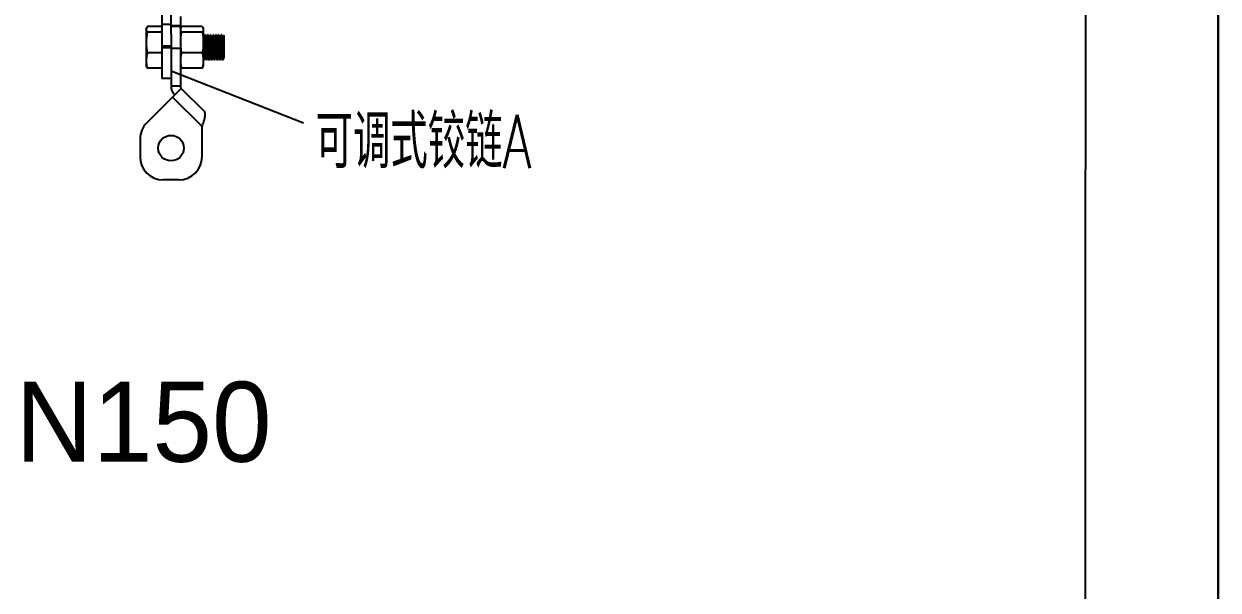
# Model space of a CAD drawing. Extents: x 1725261 to 1937680, y 860327 to 1571294.
# Drawn here: x 1855506 to 1864445, y 1242498 to 1246742 of the extents above; entities that cross this region are included whole.
import ezdxf

# ---------------------------------------------------------------- set-up
doc = ezdxf.new("R2010")
doc.units = 0
doc.header["$LTSCALE"] = 1000
doc.header["$MEASUREMENT"] = 0
doc.layers.add('A-文字', color=3, linetype='Continuous', lineweight=30)
doc.layers.add('bz', color=2, linetype='Continuous')
doc.layers.add('W_DIM', color=4, linetype='Continuous')
doc.styles.get("Standard").update_dxf_attribs({"font": 'gbenor.shx', "bigfont": 'gbcbig.shx'})
doc.styles.add('wwp100', font='txt.shx', dxfattribs={"width": 0.7, "height": 400, "bigfont": 'hztxt.shx'})
doc.styles.add('中西文等高字体', font='HZTXT_E.shx', dxfattribs={"width": 0.7, "height": 4, "bigfont": 'hztxt.shx'})
doc.dimstyles.get("Standard").update_dxf_attribs({"dimtxt": 0.18, "dimasz": 0.18, "dimexe": 0.18, "dimexo": 0.0625, "dimgap": 0.09, "dimtad": 0, "dimtih": 1, "dimtoh": 1, "dimdec": 4, "dimzin": 0, "dimdsep": 46, "dimtxsty": 'Standard', "dimcen": 0.09, "dimadec": 0, "dimazin": 0, "dimtfac": 1, "dimtdec": 4, "dimtofl": 0, "dimtmove": 0, "dimatfit": 3, "dimfxl": 0, "dimtolj": 1, "dimtzin": 0, "dimarcsym": 0})

msp = doc.modelspace()

# ---------------------------------------------------------------- linework, layer by layer
at = {"linetype": 'Continuous'}
for p, q in [((1856537.6, 1246940.1), (1856537.6, 1246333)), ((1856607.3, 1246663.7), (1856607.3, 1246940.1)), ((1856677, 1246797.7), (1856677, 1246275)), ((1856421.4, 1246704.8), (1856423.3, 1246709.9)), ((1856421.4, 1246704.8), (1856421.4, 1246426)), ((1856537.6, 1246720.8), (1856429.3, 1246720.8)), ((1856537.6, 1246739.8), (1856607.3, 1246739.8)), ((1856607.3, 1246729.6), (1856677, 1246729.6)), ((1856677, 1246722.5), (1856607.3, 1246722.5)), ((1856677, 1246704.8), (1856678.8, 1246709.9)), ((1856841, 1246720.8), (1856684.8, 1246720.8)), ((1856847, 1246709.9), (1856848.9, 1246704.8)), ((1856848.9, 1246704.8), (1856848.9, 1246426)), ((1856537.6, 1246679.2), (1856429.3, 1246679.2)), ((1856607.3, 1246663.7), (1856607.3, 1246275)), ((1856841, 1246679.2), (1856684.8, 1246679.2)), ((1856849.9, 1246647.1), (1856848.9, 1246648.8)), ((1856854.8, 1246647.3), (1856849.8, 1246647.3)), ((1856860.9, 1246658.1), (1856854.7, 1246647.3)), ((1856860.9, 1246658.1), (1856861.1, 1246658.3)), ((1856863.7, 1246658.3), (1856861.1, 1246658.3)), ((1856863.9, 1246658.1), (1856863.7, 1246658.3)), ((1856870.1, 1246647.3), (1856863.9, 1246658.1)), ((1856875.1, 1246647.3), (1856870.1, 1246647.3)), ((1856870.2, 1246647.1), (1856870.1, 1246647.3)), ((1856881.3, 1246658.1), (1856875, 1246647.3)), ((1856881.3, 1246658.1), (1856881.5, 1246658.3)), ((1856884, 1246658.3), (1856881.5, 1246658.3)), ((1856884.2, 1246658.1), (1856884, 1246658.3)), ((1856890.4, 1246647.3), (1856884.2, 1246658.1)), ((1856895.4, 1246647.3), (1856890.4, 1246647.3)), ((1856890.6, 1246647.1), (1856890.4, 1246647.3)), ((1856901.6, 1246658.1), (1856895.3, 1246647.3)), ((1856901.6, 1246658.1), (1856901.8, 1246658.3)), ((1856904.3, 1246658.3), (1856901.8, 1246658.3)), ((1856904.5, 1246658.1), (1856904.3, 1246658.3)), ((1856910.8, 1246647.3), (1856904.5, 1246658.1)), ((1856915.7, 1246647.3), (1856910.8, 1246647.3)), ((1856910.9, 1246647.1), (1856910.8, 1246647.3)), ((1856921.9, 1246658.1), (1856915.7, 1246647.3)), ((1856921.9, 1246658.1), (1856922.1, 1246658.3)), ((1856924.6, 1246658.3), (1856922.1, 1246658.3)), ((1856924.8, 1246658.1), (1856924.6, 1246658.3)), ((1856931.1, 1246647.3), (1856924.8, 1246658.1)), ((1856936.1, 1246647.3), (1856931.1, 1246647.3)), ((1856931.2, 1246647.1), (1856931.1, 1246647.3)), ((1856942.2, 1246658.1), (1856936, 1246647.3)), ((1856942.2, 1246658.1), (1856942.4, 1246658.3)), ((1856945, 1246658.3), (1856942.4, 1246658.3)), ((1856945.2, 1246658.1), (1856945, 1246658.3)), ((1856951.4, 1246647.3), (1856945.2, 1246658.1)), ((1856956.4, 1246647.3), (1856951.4, 1246647.3)), ((1856951.5, 1246647.1), (1856951.4, 1246647.3)), ((1856962.6, 1246658.1), (1856956.3, 1246647.3)), ((1856962.6, 1246658.1), (1856962.8, 1246658.3)), ((1856965.3, 1246658.3), (1856962.8, 1246658.3)), ((1856965.5, 1246658.1), (1856965.3, 1246658.3)), ((1856971.8, 1246647.3), (1856965.5, 1246658.1)), ((1856976.7, 1246647.3), (1856971.8, 1246647.3)), ((1856971.9, 1246647.1), (1856971.8, 1246647.3)), ((1856982.9, 1246658.1), (1856976.6, 1246647.3)), ((1856982.9, 1246658.1), (1856983.1, 1246658.3)), ((1856985.6, 1246658.3), (1856983.1, 1246658.3)), ((1856985.8, 1246658.1), (1856985.6, 1246658.3)), ((1856992.1, 1246647.3), (1856985.8, 1246658.1)), ((1856997.1, 1246647.3), (1856992.1, 1246647.3)), ((1856992.2, 1246647.1), (1856992.1, 1246647.3)), ((1857002.2, 1246656.4), (1856997, 1246647.3)), ((1857002.2, 1246656.4), (1857002.2, 1246483.4)), ((1856537.6, 1246523.7), (1856429.3, 1246523.7)), ((1856607.3, 1246575.5), (1856537.6, 1246575.5)), ((1856537.6, 1246565.4), (1856607.3, 1246565.4)), ((1856677, 1246558.2), (1856607.3, 1246558.2)), ((1856841, 1246523.7), (1856684.8, 1246523.7)), ((1856421.4, 1246426), (1856423.3, 1246420.8)), ((1856677, 1246426), (1856678.8, 1246420.8)), ((1856847, 1246420.8), (1856848.9, 1246426)), ((1856848.9, 1246475.8), (1856850.8, 1246472.6)), ((1856850.8, 1246472.6), (1856851, 1246472.4)), ((1856853.5, 1246472.4), (1856851, 1246472.4)), ((1856853.7, 1246472.6), (1856853.5, 1246472.4)), ((1856853.7, 1246472.6), (1856859.9, 1246483.4)), ((1856859.8, 1246483.5), (1856864.8, 1246483.5)), ((1856864.7, 1246483.7), (1856864.8, 1246483.5)), ((1856864.8, 1246483.5), (1856871.1, 1246472.6)), ((1856871.1, 1246472.6), (1856871.3, 1246472.4)), ((1856873.8, 1246472.4), (1856871.3, 1246472.4)), ((1856874, 1246472.6), (1856873.8, 1246472.4)), ((1856874, 1246472.6), (1856880.2, 1246483.4)), ((1856880.2, 1246483.5), (1856885.1, 1246483.5)), ((1856885, 1246483.7), (1856885.1, 1246483.5)), ((1856885.1, 1246483.5), (1856891.4, 1246472.6)), ((1856891.4, 1246472.6), (1856891.6, 1246472.4)), ((1856894.2, 1246472.4), (1856891.6, 1246472.4)), ((1856894.3, 1246472.6), (1856894.2, 1246472.4)), ((1856894.3, 1246472.6), (1856900.6, 1246483.4)), ((1856900.5, 1246483.5), (1856905.5, 1246483.5)), ((1856905.4, 1246483.7), (1856905.5, 1246483.5)), ((1856905.5, 1246483.5), (1856911.8, 1246472.6)), ((1856911.8, 1246472.6), (1856911.9, 1246472.4)), ((1856914.5, 1246472.4), (1856911.9, 1246472.4)), ((1856914.7, 1246472.6), (1856914.5, 1246472.4)), ((1856914.7, 1246472.6), (1856920.9, 1246483.4)), ((1856920.8, 1246483.5), (1856925.8, 1246483.5)), ((1856925.7, 1246483.7), (1856925.8, 1246483.5)), ((1856925.8, 1246483.5), (1856932.1, 1246472.6)), ((1856932.1, 1246472.6), (1856932.3, 1246472.4)), ((1856934.8, 1246472.4), (1856932.3, 1246472.4)), ((1856935, 1246472.6), (1856934.8, 1246472.4)), ((1856935, 1246472.6), (1856941.2, 1246483.4)), ((1856941.1, 1246483.5), (1856946.1, 1246483.5)), ((1856946, 1246483.7), (1856946.1, 1246483.5)), ((1856946.1, 1246483.5), (1856952.4, 1246472.6)), ((1856952.4, 1246472.6), (1856952.6, 1246472.4)), ((1856955.1, 1246472.4), (1856952.6, 1246472.4)), ((1856955.3, 1246472.6), (1856955.1, 1246472.4)), ((1856955.3, 1246472.6), (1856961.6, 1246483.4)), ((1856961.5, 1246483.5), (1856966.4, 1246483.5)), ((1856966.3, 1246483.7), (1856966.4, 1246483.5)), ((1856966.4, 1246483.5), (1856972.7, 1246472.6)), ((1856972.7, 1246472.6), (1856972.9, 1246472.4)), ((1856975.5, 1246472.4), (1856972.9, 1246472.4)), ((1856975.7, 1246472.6), (1856975.5, 1246472.4)), ((1856975.7, 1246472.6), (1856981.9, 1246483.4)), ((1856981.8, 1246483.5), (1856986.8, 1246483.5)), ((1856986.7, 1246483.7), (1856986.5, 1246484)), ((1856986.7, 1246483.7), (1856986.8, 1246483.5)), ((1856986.8, 1246483.5), (1856993.1, 1246472.6)), ((1856993.3, 1246472.4), (1856993.1, 1246472.6)), ((1856995.8, 1246472.4), (1856993.3, 1246472.4)), ((1856995.8, 1246472.4), (1856996, 1246472.6)), ((1856996, 1246472.6), (1857002.2, 1246483.4)), ((1857002.1, 1246483.5), (1857002.2, 1246483.5)), ((1856537.6, 1246409.9), (1856429.3, 1246409.9)), ((1856607.3, 1246333), (1856537.6, 1246333)), ((1856841, 1246409.9), (1856684.8, 1246409.9)), ((1856683.8, 1246258.5), (1856426, 1246000.8)), ((1856677, 1246275), (1856607.3, 1246275)), ((1856854.9, 1246087.4), (1856683.8, 1246258.5)), ((1856839.6, 1245971.3), (1856618.1, 1246192.8)), ((1856839.6, 1245746.5), (1856839.6, 1245971.3)), ((1856375, 1245877.6), (1856375, 1245746.5)), ((1856665.4, 1245572.2), (1856549.2, 1245572.2))]:
    msp.add_line(p, q, dxfattribs=at)
msp.add_lwpolyline([(1844453.8, 1256792.8), (1863454.4, 1256792.8), (1863450.2, 1241937.5), (1844453.8, 1241937.5)], close=True)
msp.add_circle((1856607.3, 1245810.3), 95.8, dxfattribs=at)
for centre, radius, start, end in [((1856700.2, 1246275), 92.9, 180, 225), ((1856700.2, 1246275), 23.2, 180, 225), ((1856549.2, 1245877.6), 174.2, 135, 180), ((1856549.2, 1245746.5), 174.2, 180, 270), ((1856665.4, 1245746.5), 174.2, 270, 0)]:
    msp.add_arc(centre, radius, start, end, dxfattribs=at)
for points, knots in [([(1856423.2, 1246709.7), (1856422.9, 1246708.9), (1856421.9, 1246705.8), (1856421.4, 1246702.5), (1856421.4, 1246700)], [0, 0, 0, 0, 0.256979, 1, 1, 1, 1]), ([(1856421.4, 1246700), (1856421.4, 1246696.4), (1856423.1, 1246688.9), (1856427, 1246682.4), (1856429.3, 1246679.2)], [0, 0, 0, 0, 0.473493, 1, 1, 1, 1]), ([(1856429.3, 1246720.8), (1856428.6, 1246719.9), (1856426.3, 1246716.4), (1856424.3, 1246712.6), (1856423.2, 1246709.7)], [0, 0, 0, 0, 0.262452, 1, 1, 1, 1]), ([(1856678.8, 1246709.7), (1856678.5, 1246708.9), (1856677.5, 1246705.8), (1856677, 1246702.5), (1856677, 1246700)], [0, 0, 0, 0, 0.256979, 1, 1, 1, 1]), ([(1856677, 1246700), (1856677, 1246696.4), (1856678.7, 1246688.9), (1856682.6, 1246682.4), (1856684.8, 1246679.2)], [0, 0, 0, 0, 0.473493, 1, 1, 1, 1]), ([(1856684.8, 1246720.8), (1856684.2, 1246719.9), (1856681.8, 1246716.4), (1856679.8, 1246712.6), (1856678.8, 1246709.7)], [0, 0, 0, 0, 0.262452, 1, 1, 1, 1]), ([(1856841, 1246720.8), (1856841.7, 1246719.9), (1856844, 1246716.4), (1856846, 1246712.6), (1856847.1, 1246709.7)], [0, 0, 0, 0, 0.262452, 1, 1, 1, 1]), ([(1856848.9, 1246700), (1856848.9, 1246696.4), (1856847.2, 1246688.9), (1856843.3, 1246682.4), (1856841, 1246679.2)], [0, 0, 0, 0, 0.473493, 1, 1, 1, 1]), ([(1856847.1, 1246709.7), (1856847.4, 1246708.9), (1856848.4, 1246705.8), (1856848.9, 1246702.5), (1856848.9, 1246700)], [0, 0, 0, 0, 0.256979, 1, 1, 1, 1]), ([(1856859.8, 1246483.5), (1856859.7, 1246483.5), (1856859.4, 1246484.1), (1856859.2, 1246485.2), (1856858.9, 1246487.1), (1856858.6, 1246489.7), (1856858.3, 1246493), (1856857.8, 1246498.6), (1856857.3, 1246507.2), (1856856.7, 1246519), (1856856.1, 1246532.5), (1856855.5, 1246547.2), (1856854.9, 1246562.6), (1856854.3, 1246578.1), (1856853.6, 1246593.1), (1856853, 1246607.1), (1856852.4, 1246619.5), (1856851.8, 1246630), (1856851.2, 1246638.1), (1856850.8, 1246643.2), (1856850.3, 1246645.9), (1856850.1, 1246646.8), (1856849.9, 1246647.1)], [0, 0, 0, 0, 0.002979, 0.01011, 0.021658, 0.037569, 0.057721, 0.081935, 0.141647, 0.214533, 0.297928, 0.388772, 0.483731, 0.57932, 0.672029, 0.758454, 0.835426, 0.900125, 0.95019, 0.983823, 0.99411, 1, 1, 1, 1]), ([(1856864.7, 1246483.7), (1856864.5, 1246483.9), (1856864.3, 1246484.8), (1856863.8, 1246487.5), (1856863.4, 1246492.6), (1856862.8, 1246500.7), (1856862.2, 1246511.2), (1856861.6, 1246523.6), (1856860.9, 1246537.6), (1856860.3, 1246552.6), (1856859.7, 1246568.1), (1856859.1, 1246583.5), (1856858.5, 1246598.2), (1856857.9, 1246611.7), (1856857.3, 1246623.5), (1856856.8, 1246632.1), (1856856.3, 1246637.8), (1856856, 1246641.1), (1856855.7, 1246643.6), (1856855.4, 1246645.6), (1856855.2, 1246646.6), (1856854.9, 1246647.3), (1856854.8, 1246647.3)], [0, 0, 0, 0, 0.005873, 0.016149, 0.049758, 0.099805, 0.164491, 0.241456, 0.327881, 0.420594, 0.516191, 0.611162, 0.702019, 0.785427, 0.858327, 0.918049, 0.942268, 0.962424, 0.978338, 0.989888, 0.997021, 1, 1, 1, 1]), ([(1856861.1, 1246658.3), (1856861.3, 1246658.3), (1856861.6, 1246657.5), (1856861.8, 1246656.3), (1856862.1, 1246654), (1856862.4, 1246651), (1856862.7, 1246647), (1856863.2, 1246640.3), (1856863.5, 1246634.9), (1856863.7, 1246631.1)], [0, 0, 0, 0, 0.020019, 0.07017, 0.151772, 0.264355, 0.406919, 0.578181, 1, 1, 1, 1]), ([(1856863.7, 1246631.1), (1856864, 1246624), (1856864.7, 1246608.6), (1856865.6, 1246584.3), (1856866.4, 1246558.5), (1856867.3, 1246533.3), (1856868.1, 1246513.6), (1856868.7, 1246499.6), (1856869.2, 1246491), (1856869.7, 1246484), (1856870.1, 1246478.5), (1856870.5, 1246475), (1856870.8, 1246473.1), (1856871.1, 1246472.6)], [0, 0, 0, 0, 0.134266, 0.291405, 0.458589, 0.622157, 0.76875, 0.831861, 0.886406, 0.93127, 0.965547, 0.98857, 1, 1, 1, 1]), ([(1856866.2, 1246631.1), (1856866, 1246634.7), (1856865.7, 1246641), (1856865.2, 1246648.4), (1856864.8, 1246653), (1856864.5, 1246655.4), (1856864.2, 1246657), (1856864, 1246657.8), (1856863.9, 1246658.1)], [0, 0, 0, 0, 0.396583, 0.701222, 0.815876, 0.904197, 0.965566, 1, 1, 1, 1]), ([(1856873.8, 1246472.4), (1856873.7, 1246472.4), (1856873.5, 1246472.9), (1856873.3, 1246473.6), (1856873.1, 1246474.9), (1856872.7, 1246477.5), (1856872.3, 1246482), (1856871.9, 1246488.6), (1856871.4, 1246497), (1856870.9, 1246506.8), (1856870.5, 1246517.9), (1856869.8, 1246534.5), (1856869, 1246556.5), (1856868.1, 1246583), (1856867.2, 1246607.9), (1856866.6, 1246623.8), (1856866.2, 1246631.1)], [0, 0, 0, 0, 0.002174, 0.007143, 0.015155, 0.026218, 0.057308, 0.0998, 0.152795, 0.215156, 0.285539, 0.362424, 0.528951, 0.700411, 0.862061, 1, 1, 1, 1]), ([(1856880.2, 1246483.5), (1856880, 1246483.5), (1856879.7, 1246484.1), (1856879.5, 1246485.2), (1856879.2, 1246487.1), (1856878.9, 1246489.7), (1856878.6, 1246493), (1856878.1, 1246498.6), (1856877.6, 1246507.2), (1856877, 1246519), (1856876.4, 1246532.5), (1856875.8, 1246547.2), (1856875.2, 1246562.6), (1856874.6, 1246578.1), (1856874, 1246593.1), (1856873.4, 1246607.1), (1856872.8, 1246619.5), (1856872.2, 1246630), (1856871.6, 1246638.1), (1856871.1, 1246643.2), (1856870.6, 1246645.9), (1856870.4, 1246646.8), (1856870.2, 1246647.1)], [0, 0, 0, 0, 0.002978, 0.01011, 0.021657, 0.037569, 0.05772, 0.081935, 0.141646, 0.214533, 0.297927, 0.388772, 0.483732, 0.579321, 0.67203, 0.758455, 0.835427, 0.900125, 0.95019, 0.983823, 0.994113, 1, 1, 1, 1]), ([(1856885, 1246483.7), (1856884.9, 1246483.9), (1856884.6, 1246484.8), (1856884.2, 1246487.5), (1856883.7, 1246492.6), (1856883.1, 1246500.7), (1856882.5, 1246511.2), (1856881.9, 1246523.6), (1856881.3, 1246537.6), (1856880.7, 1246552.6), (1856880.1, 1246568.1), (1856879.4, 1246583.5), (1856878.8, 1246598.2), (1856878.2, 1246611.7), (1856877.6, 1246623.5), (1856877.1, 1246632.1), (1856876.7, 1246637.8), (1856876.4, 1246641.1), (1856876.1, 1246643.6), (1856875.8, 1246645.6), (1856875.5, 1246646.6), (1856875.2, 1246647.3), (1856875.1, 1246647.3)], [0, 0, 0, 0, 0.005876, 0.016149, 0.049759, 0.099805, 0.164492, 0.241457, 0.327882, 0.420595, 0.516192, 0.611162, 0.702019, 0.785427, 0.858326, 0.918048, 0.942268, 0.962423, 0.978338, 0.989888, 0.997021, 1, 1, 1, 1]), ([(1856881.5, 1246658.3), (1856881.6, 1246658.3), (1856881.9, 1246657.5), (1856882.2, 1246656.3), (1856882.5, 1246654), (1856882.8, 1246651), (1856883.1, 1246647), (1856883.5, 1246640.3), (1856883.8, 1246634.9), (1856884, 1246631.1)], [0, 0, 0, 0, 0.020001, 0.07014, 0.151733, 0.264317, 0.406882, 0.578148, 1, 1, 1, 1]), ([(1856884, 1246631.1), (1856884.3, 1246624), (1856885, 1246608.6), (1856885.9, 1246584.3), (1856886.8, 1246558.5), (1856887.7, 1246533.3), (1856888.4, 1246513.6), (1856889.1, 1246499.6), (1856889.5, 1246491), (1856890, 1246484), (1856890.4, 1246478.5), (1856890.9, 1246475), (1856891.1, 1246473.1), (1856891.4, 1246472.6)], [0, 0, 0, 0, 0.134269, 0.291411, 0.458596, 0.622169, 0.768759, 0.831867, 0.886409, 0.931272, 0.965549, 0.988571, 1, 1, 1, 1]), ([(1856884.9, 1246654.9), (1856884.8, 1246655.6), (1856884.6, 1246656.7), (1856884.4, 1246657.8), (1856884.2, 1246658.1)], [0, 0, 0, 0, 0.649891, 1, 1, 1, 1]), ([(1856886.5, 1246631.1), (1856886.3, 1246635.9), (1856885.8, 1246643.9), (1856885.3, 1246651.8), (1856884.9, 1246654.9)], [0, 0, 0, 0, 0.610019, 1, 1, 1, 1]), ([(1856894.2, 1246472.4), (1856894, 1246472.4), (1856893.8, 1246472.9), (1856893.6, 1246473.6), (1856893.4, 1246474.9), (1856893.1, 1246477.5), (1856892.7, 1246482), (1856892.2, 1246488.6), (1856891.7, 1246497), (1856891.3, 1246506.8), (1856890.8, 1246517.9), (1856890.2, 1246534.5), (1856889.4, 1246556.5), (1856888.5, 1246583), (1856887.6, 1246607.9), (1856886.9, 1246623.8), (1856886.5, 1246631.1)], [0, 0, 0, 0, 0.002174, 0.007143, 0.015155, 0.026219, 0.057308, 0.099801, 0.152799, 0.215164, 0.285548, 0.362433, 0.52896, 0.700423, 0.862066, 1, 1, 1, 1]), ([(1856891.2, 1246644.2), (1856891.1, 1246644.9), (1856890.9, 1246645.8), (1856890.7, 1246646.8), (1856890.6, 1246647.1)], [0, 0, 0, 0, 0.639122, 1, 1, 1, 1]), ([(1856900.5, 1246483.5), (1856900.3, 1246483.5), (1856900.1, 1246484), (1856899.9, 1246484.9), (1856899.6, 1246486.6), (1856899.2, 1246490), (1856898.7, 1246495.8), (1856898.1, 1246504.3), (1856897.6, 1246514.8), (1856897, 1246526.9), (1856896.4, 1246540.2), (1856895.6, 1246559.2), (1856894.7, 1246582.7), (1856893.7, 1246608.5), (1856892.6, 1246628.7), (1856891.8, 1246640), (1856891.2, 1246644.2)], [0, 0, 0, 0, 0.002721, 0.00909, 0.019375, 0.033552, 0.073167, 0.126736, 0.192564, 0.268551, 0.352267, 0.441032, 0.622264, 0.78921, 0.920663, 1, 1, 1, 1]), ([(1856896.3, 1246644.2), (1856896.2, 1246645), (1856896, 1246646), (1856895.7, 1246647), (1856895.5, 1246647.3), (1856895.4, 1246647.3)], [0, 0, 0, 0, 0.718602, 0.909136, 1, 1, 1, 1]), ([(1856905.4, 1246483.7), (1856905, 1246484.3), (1856904.7, 1246486.7), (1856904.1, 1246491.3), (1856903.6, 1246498.2), (1856903, 1246507.1), (1856902.5, 1246517.8), (1856901.7, 1246534.7), (1856900.8, 1246557.4), (1856899.7, 1246584.7), (1856898.7, 1246609.7), (1856897.6, 1246629.2), (1856896.9, 1246640.2), (1856896.3, 1246644.2)], [0, 0, 0, 0, 0.014257, 0.043391, 0.086675, 0.142827, 0.210147, 0.286587, 0.457295, 0.634268, 0.796057, 0.923071, 1, 1, 1, 1]), ([(1856901.8, 1246658.3), (1856901.9, 1246658.3), (1856902.1, 1246657.9), (1856902.4, 1246656.9), (1856902.5, 1246655.7), (1856902.7, 1246654.9)], [0, 0, 0, 0, 0.086019, 0.276039, 1, 1, 1, 1]), ([(1856902.7, 1246654.9), (1856903.1, 1246651.8), (1856903.6, 1246643.9), (1856904.1, 1246635.9), (1856904.3, 1246631.1)], [0, 0, 0, 0, 0.389981, 1, 1, 1, 1]), ([(1856904.3, 1246631.1), (1856904.7, 1246624), (1856905.3, 1246608.6), (1856906.2, 1246584.3), (1856907.1, 1246558.5), (1856908, 1246533.3), (1856908.8, 1246513.6), (1856909.4, 1246499.6), (1856909.8, 1246491), (1856910.3, 1246484), (1856910.7, 1246478.5), (1856911.2, 1246475), (1856911.4, 1246473.1), (1856911.8, 1246472.6)], [0, 0, 0, 0, 0.134265, 0.291401, 0.458586, 0.622159, 0.768752, 0.831864, 0.886409, 0.931273, 0.965549, 0.988571, 1, 1, 1, 1]), ([(1856906.9, 1246631.1), (1856906.7, 1246634.7), (1856906.3, 1246641), (1856905.9, 1246648.4), (1856905.4, 1246653), (1856905.2, 1246655.4), (1856904.9, 1246657), (1856904.7, 1246657.8), (1856904.5, 1246658.1)], [0, 0, 0, 0, 0.396585, 0.701214, 0.815871, 0.904193, 0.965566, 1, 1, 1, 1]), ([(1856914.5, 1246472.4), (1856914.4, 1246472.4), (1856914.1, 1246472.9), (1856914, 1246473.6), (1856913.7, 1246474.9), (1856913.4, 1246477.5), (1856913, 1246482), (1856912.5, 1246488.6), (1856912.1, 1246497), (1856911.6, 1246506.8), (1856911.1, 1246517.9), (1856910.5, 1246534.5), (1856909.7, 1246556.5), (1856908.8, 1246583), (1856907.9, 1246607.9), (1856907.2, 1246623.8), (1856906.9, 1246631.1)], [0, 0, 0, 0, 0.00218, 0.007155, 0.015172, 0.026242, 0.05734, 0.099838, 0.152839, 0.215202, 0.285583, 0.362465, 0.528987, 0.700438, 0.862073, 1, 1, 1, 1]), ([(1856920.8, 1246483.5), (1856920.7, 1246483.5), (1856920.4, 1246484.1), (1856920.1, 1246485.2), (1856919.8, 1246487.1), (1856919.5, 1246489.7), (1856919.2, 1246493), (1856918.8, 1246498.6), (1856918.3, 1246507.2), (1856917.7, 1246519), (1856917.1, 1246532.5), (1856916.5, 1246547.2), (1856915.8, 1246562.6), (1856915.2, 1246578.1), (1856914.6, 1246593.1), (1856914, 1246607.1), (1856913.4, 1246619.5), (1856912.8, 1246630), (1856912.2, 1246638.1), (1856911.7, 1246643.2), (1856911.3, 1246645.9), (1856911, 1246646.8), (1856910.9, 1246647.1)], [0, 0, 0, 0, 0.002979, 0.01011, 0.021658, 0.037569, 0.057721, 0.081935, 0.141646, 0.214533, 0.297928, 0.388772, 0.483732, 0.579321, 0.672029, 0.758455, 0.835426, 0.900125, 0.95019, 0.983823, 0.994111, 1, 1, 1, 1]), ([(1856925.7, 1246483.7), (1856925.5, 1246483.9), (1856925.3, 1246484.8), (1856924.8, 1246487.5), (1856924.3, 1246492.6), (1856923.7, 1246500.7), (1856923.1, 1246511.2), (1856922.5, 1246523.6), (1856921.9, 1246537.6), (1856921.3, 1246552.6), (1856920.7, 1246568.1), (1856920.1, 1246583.5), (1856919.5, 1246598.2), (1856918.9, 1246611.7), (1856918.3, 1246623.5), (1856917.8, 1246632.1), (1856917.3, 1246637.8), (1856917, 1246641.1), (1856916.7, 1246643.6), (1856916.4, 1246645.6), (1856916.2, 1246646.6), (1856915.9, 1246647.3), (1856915.7, 1246647.3)], [0, 0, 0, 0, 0.005874, 0.016149, 0.049759, 0.099805, 0.164491, 0.241457, 0.327881, 0.420594, 0.516191, 0.611162, 0.702019, 0.785427, 0.858326, 0.918049, 0.942267, 0.962424, 0.978338, 0.989888, 0.99702, 1, 1, 1, 1]), ([(1856922.1, 1246658.3), (1856922.3, 1246658.3), (1856922.5, 1246657.5), (1856922.8, 1246656.3), (1856923.1, 1246654), (1856923.4, 1246651), (1856923.7, 1246647), (1856924.2, 1246640.3), (1856924.5, 1246634.9), (1856924.7, 1246631.1)], [0, 0, 0, 0, 0.020002, 0.070138, 0.151731, 0.264311, 0.406878, 0.578148, 1, 1, 1, 1]), ([(1856924.7, 1246631.1), (1856925, 1246624), (1856925.6, 1246608.6), (1856926.5, 1246584.3), (1856927.4, 1246558.5), (1856928.3, 1246533.3), (1856929.1, 1246513.6), (1856929.7, 1246499.6), (1856930.2, 1246491), (1856930.6, 1246484), (1856931, 1246478.5), (1856931.5, 1246475), (1856931.8, 1246473.1), (1856932.1, 1246472.6)], [0, 0, 0, 0, 0.134268, 0.29141, 0.458592, 0.622161, 0.768754, 0.831863, 0.886406, 0.93127, 0.965548, 0.98857, 1, 1, 1, 1]), ([(1856927.2, 1246631.1), (1856927, 1246634.7), (1856926.7, 1246641), (1856926.2, 1246648.4), (1856925.8, 1246653), (1856925.5, 1246655.4), (1856925.2, 1246657), (1856925, 1246657.8), (1856924.8, 1246658.1)], [0, 0, 0, 0, 0.396583, 0.701222, 0.815876, 0.904197, 0.965566, 1, 1, 1, 1]), ([(1856934.8, 1246472.4), (1856934.7, 1246472.4), (1856934.5, 1246472.9), (1856934.3, 1246473.6), (1856934.1, 1246474.9), (1856933.7, 1246477.5), (1856933.3, 1246482), (1856932.9, 1246488.6), (1856932.4, 1246497), (1856931.9, 1246506.8), (1856931.5, 1246517.9), (1856930.8, 1246534.5), (1856930, 1246556.5), (1856929.1, 1246583), (1856928.2, 1246607.9), (1856927.5, 1246623.8), (1856927.2, 1246631.1)], [0, 0, 0, 0, 0.002173, 0.007141, 0.015151, 0.026214, 0.057302, 0.099793, 0.152788, 0.21515, 0.285533, 0.362419, 0.528947, 0.70041, 0.862061, 1, 1, 1, 1]), ([(1856941.1, 1246483.5), (1856941, 1246483.5), (1856940.7, 1246484.1), (1856940.5, 1246485.2), (1856940.2, 1246487.1), (1856939.9, 1246489.7), (1856939.6, 1246493), (1856939.1, 1246498.6), (1856938.6, 1246507.2), (1856938, 1246519), (1856937.4, 1246532.5), (1856936.8, 1246547.2), (1856936.2, 1246562.6), (1856935.6, 1246578.1), (1856935, 1246593.1), (1856934.3, 1246607.1), (1856933.7, 1246619.5), (1856933.2, 1246630), (1856932.5, 1246638.1), (1856932.1, 1246643.2), (1856931.6, 1246645.9), (1856931.4, 1246646.8), (1856931.2, 1246647.1)], [0, 0, 0, 0, 0.002977, 0.010111, 0.021656, 0.037569, 0.05772, 0.081935, 0.141646, 0.214533, 0.297927, 0.388772, 0.483731, 0.579321, 0.67203, 0.758455, 0.835427, 0.900126, 0.95019, 0.983823, 0.994112, 1, 1, 1, 1]), ([(1856946, 1246483.7), (1856945.8, 1246483.9), (1856945.6, 1246484.8), (1856945.2, 1246487.5), (1856944.7, 1246492.6), (1856944.1, 1246500.7), (1856943.5, 1246511.2), (1856942.9, 1246523.6), (1856942.3, 1246537.6), (1856941.7, 1246552.6), (1856941, 1246568.1), (1856940.4, 1246583.5), (1856939.8, 1246598.2), (1856939.2, 1246611.7), (1856938.6, 1246623.5), (1856938.1, 1246632.1), (1856937.6, 1246637.8), (1856937.3, 1246641.1), (1856937.1, 1246643.6), (1856936.7, 1246645.6), (1856936.5, 1246646.6), (1856936.2, 1246647.3), (1856936.1, 1246647.3)], [0, 0, 0, 0, 0.005876, 0.016149, 0.049758, 0.099805, 0.164491, 0.241457, 0.327882, 0.420595, 0.516192, 0.611162, 0.702019, 0.785427, 0.858326, 0.918048, 0.942269, 0.962423, 0.978339, 0.989887, 0.997021, 1, 1, 1, 1]), ([(1856942.4, 1246658.3), (1856942.6, 1246658.3), (1856942.9, 1246657.5), (1856943.1, 1246656.3), (1856943.4, 1246654), (1856943.7, 1246651), (1856944.1, 1246647), (1856944.5, 1246640.3), (1856944.8, 1246634.9), (1856945, 1246631.1)], [0, 0, 0, 0, 0.02002, 0.070175, 0.151778, 0.264365, 0.406925, 0.578181, 1, 1, 1, 1]), ([(1856945, 1246631.1), (1856945.3, 1246624), (1856946, 1246608.6), (1856946.9, 1246584.3), (1856947.8, 1246558.5), (1856948.6, 1246533.3), (1856949.4, 1246513.6), (1856950.1, 1246499.6), (1856950.5, 1246491), (1856951, 1246484), (1856951.4, 1246478.5), (1856951.9, 1246475), (1856952.1, 1246473.1), (1856952.4, 1246472.6)], [0, 0, 0, 0, 0.134269, 0.291408, 0.458594, 0.622169, 0.768759, 0.831867, 0.88641, 0.931273, 0.96555, 0.988571, 1, 1, 1, 1]), ([(1856947.5, 1246631.1), (1856947.3, 1246634.7), (1856947, 1246641), (1856946.5, 1246648.4), (1856946.1, 1246653), (1856945.8, 1246655.4), (1856945.5, 1246657), (1856945.3, 1246657.8), (1856945.2, 1246658.1)], [0, 0, 0, 0, 0.396587, 0.701221, 0.815874, 0.904193, 0.965565, 1, 1, 1, 1]), ([(1856955.1, 1246472.4), (1856955, 1246472.4), (1856954.8, 1246472.9), (1856954.6, 1246473.6), (1856954.4, 1246474.9), (1856954, 1246477.5), (1856953.6, 1246482), (1856953.2, 1246488.6), (1856952.7, 1246497), (1856952.2, 1246506.8), (1856951.8, 1246517.9), (1856951.1, 1246534.5), (1856950.4, 1246556.5), (1856949.4, 1246583), (1856948.5, 1246607.9), (1856947.9, 1246623.8), (1856947.5, 1246631.1)], [0, 0, 0, 0, 0.002177, 0.007149, 0.015164, 0.026231, 0.057324, 0.099819, 0.152819, 0.215184, 0.285568, 0.362452, 0.528978, 0.700435, 0.86207, 1, 1, 1, 1]), ([(1856961.5, 1246483.5), (1856961.3, 1246483.5), (1856961, 1246484.1), (1856960.8, 1246485.2), (1856960.5, 1246487.1), (1856960.2, 1246489.7), (1856959.9, 1246493), (1856959.5, 1246498.6), (1856958.9, 1246507.2), (1856958.3, 1246519), (1856957.7, 1246532.5), (1856957.1, 1246547.2), (1856956.5, 1246562.6), (1856955.9, 1246578.1), (1856955.3, 1246593.1), (1856954.7, 1246607.1), (1856954.1, 1246619.5), (1856953.5, 1246630), (1856952.9, 1246638.1), (1856952.4, 1246643.2), (1856951.9, 1246645.9), (1856951.7, 1246646.8), (1856951.5, 1246647.1)], [0, 0, 0, 0, 0.002979, 0.010111, 0.021657, 0.037569, 0.05772, 0.081936, 0.141647, 0.214533, 0.297928, 0.388772, 0.483731, 0.57932, 0.672029, 0.758454, 0.835426, 0.900125, 0.95019, 0.983823, 0.99411, 1, 1, 1, 1]), ([(1856966.3, 1246483.7), (1856966.2, 1246483.9), (1856966, 1246484.8), (1856965.5, 1246487.5), (1856965, 1246492.6), (1856964.4, 1246500.7), (1856963.8, 1246511.2), (1856963.2, 1246523.6), (1856962.6, 1246537.6), (1856962, 1246552.6), (1856961.4, 1246568.1), (1856960.8, 1246583.5), (1856960.1, 1246598.2), (1856959.5, 1246611.7), (1856958.9, 1246623.5), (1856958.4, 1246632.1), (1856958, 1246637.8), (1856957.7, 1246641.1), (1856957.4, 1246643.6), (1856957.1, 1246645.6), (1856956.8, 1246646.6), (1856956.6, 1246647.3), (1856956.4, 1246647.3)], [0, 0, 0, 0, 0.005873, 0.016149, 0.049758, 0.099805, 0.164491, 0.241456, 0.327881, 0.420594, 0.516191, 0.611162, 0.702019, 0.785427, 0.858327, 0.918049, 0.942269, 0.962424, 0.978339, 0.989888, 0.997022, 1, 1, 1, 1]), ([(1856962.8, 1246658.3), (1856962.9, 1246658.3), (1856963.2, 1246657.5), (1856963.5, 1246656.3), (1856963.8, 1246654), (1856964.1, 1246651), (1856964.4, 1246647), (1856964.8, 1246640.3), (1856965.1, 1246634.9), (1856965.3, 1246631.1)], [0, 0, 0, 0, 0.020044, 0.070216, 0.151831, 0.264419, 0.406978, 0.578227, 1, 1, 1, 1]), ([(1856965.3, 1246631.1), (1856965.7, 1246624), (1856966.3, 1246608.6), (1856967.2, 1246584.3), (1856968.1, 1246558.5), (1856969, 1246533.3), (1856969.7, 1246513.6), (1856970.4, 1246499.6), (1856970.8, 1246491), (1856971.3, 1246484), (1856971.7, 1246478.5), (1856972.2, 1246475), (1856972.4, 1246473.1), (1856972.7, 1246472.6)], [0, 0, 0, 0, 0.134264, 0.291401, 0.458586, 0.622157, 0.76875, 0.831862, 0.886407, 0.931271, 0.965549, 0.988571, 1, 1, 1, 1]), ([(1856967.8, 1246631.1), (1856967.7, 1246634.7), (1856967.3, 1246641), (1856966.8, 1246648.4), (1856966.4, 1246653), (1856966.1, 1246655.4), (1856965.9, 1246657), (1856965.7, 1246657.8), (1856965.5, 1246658.1)], [0, 0, 0, 0, 0.396583, 0.701215, 0.815872, 0.904194, 0.965566, 1, 1, 1, 1]), ([(1856975.5, 1246472.4), (1856975.3, 1246472.4), (1856975.1, 1246472.9), (1856974.9, 1246473.6), (1856974.7, 1246474.9), (1856974.4, 1246477.5), (1856974, 1246482), (1856973.5, 1246488.6), (1856973, 1246497), (1856972.6, 1246506.8), (1856972.1, 1246517.9), (1856971.5, 1246534.5), (1856970.7, 1246556.5), (1856969.8, 1246583), (1856968.9, 1246607.9), (1856968.2, 1246623.8), (1856967.8, 1246631.1)], [0, 0, 0, 0, 0.002178, 0.007152, 0.015168, 0.026236, 0.057331, 0.099828, 0.152827, 0.215189, 0.28557, 0.362453, 0.528977, 0.70043, 0.862069, 1, 1, 1, 1]), ([(1856981.8, 1246483.5), (1856981.6, 1246483.5), (1856981.4, 1246484.1), (1856981.1, 1246485.2), (1856980.8, 1246487.1), (1856980.5, 1246489.7), (1856980.2, 1246493), (1856979.8, 1246498.6), (1856979.3, 1246507.2), (1856978.7, 1246519), (1856978.1, 1246532.5), (1856977.4, 1246547.2), (1856976.8, 1246562.6), (1856976.2, 1246578.1), (1856975.6, 1246593.1), (1856975, 1246607.1), (1856974.4, 1246619.5), (1856973.8, 1246630), (1856973.2, 1246638.1), (1856972.7, 1246643.2), (1856972.2, 1246645.9), (1856972, 1246646.8), (1856971.9, 1246647.1)], [0, 0, 0, 0, 0.002978, 0.01011, 0.021657, 0.037569, 0.05772, 0.081935, 0.141646, 0.214533, 0.297927, 0.388772, 0.483731, 0.579321, 0.67203, 0.758455, 0.835427, 0.900125, 0.95019, 0.983823, 0.994112, 1, 1, 1, 1]), ([(1856986.5, 1246484), (1856986.2, 1246485), (1856985.8, 1246488.1), (1856985.2, 1246494), (1856984.6, 1246502.5), (1856984, 1246513.2), (1856983.4, 1246525.8), (1856982.8, 1246539.8), (1856982.2, 1246554.7), (1856981.6, 1246570), (1856981, 1246585.1), (1856980.4, 1246599.5), (1856979.8, 1246612.7), (1856979.2, 1246624.2), (1856978.7, 1246632.5), (1856978.3, 1246638), (1856978, 1246641.2), (1856977.7, 1246643.7), (1856977.4, 1246645.6), (1856977.2, 1246646.6), (1856976.9, 1246647.3), (1856976.7, 1246647.3)], [0, 0, 0, 0, 0.019897, 0.056676, 0.109137, 0.175441, 0.253237, 0.339756, 0.431917, 0.526433, 0.619936, 0.709092, 0.790724, 0.861926, 0.920168, 0.943766, 0.963396, 0.978892, 0.990136, 0.997084, 1, 1, 1, 1]), ([(1856983.1, 1246658.3), (1856983.3, 1246658.3), (1856983.5, 1246657.5), (1856983.8, 1246656.3), (1856984.1, 1246654), (1856984.4, 1246651), (1856984.7, 1246647), (1856985.2, 1246640.3), (1856985.4, 1246634.9), (1856985.6, 1246631.1)], [0, 0, 0, 0, 0.01999, 0.070117, 0.151703, 0.264284, 0.406853, 0.578128, 1, 1, 1, 1]), ([(1856993.1, 1246472.6), (1856992.8, 1246473.1), (1856992.5, 1246475), (1856992, 1246478.5), (1856991.6, 1246484), (1856991.2, 1246491), (1856990.7, 1246499.6), (1856990.1, 1246513.6), (1856989.3, 1246533.3), (1856988.4, 1246558.5), (1856987.5, 1246584.3), (1856986.6, 1246608.6), (1856986, 1246624), (1856985.6, 1246631.1)], [0, 0, 0, 0, 0.011429, 0.034451, 0.068729, 0.113593, 0.168136, 0.231245, 0.377839, 0.541409, 0.708594, 0.865732, 1, 1, 1, 1]), ([(1856988.2, 1246631.1), (1856988, 1246634.7), (1856987.7, 1246641), (1856987.2, 1246648.4), (1856986.7, 1246653), (1856986.5, 1246655.4), (1856986.2, 1246657), (1856986, 1246657.8), (1856985.8, 1246658.1)], [0, 0, 0, 0, 0.396583, 0.701222, 0.815876, 0.904197, 0.965566, 1, 1, 1, 1]), ([(1856988.2, 1246631.1), (1856988.5, 1246623.8), (1856989.2, 1246607.9), (1856990.1, 1246583), (1856991, 1246556.5), (1856991.8, 1246534.5), (1856992.4, 1246517.9), (1856992.9, 1246506.8), (1856993.4, 1246497), (1856993.8, 1246488.6), (1856994.3, 1246482), (1856994.7, 1246477.5), (1856995, 1246474.9), (1856995.3, 1246473.6), (1856995.5, 1246472.9), (1856995.7, 1246472.4), (1856995.8, 1246472.4)], [0, 0, 0, 0, 0.137926, 0.299558, 0.471009, 0.637528, 0.714411, 0.784795, 0.847159, 0.900159, 0.942659, 0.973758, 0.984827, 0.992845, 0.99782, 1, 1, 1, 1]), ([(1857001.6, 1246484.4), (1857001.3, 1246485.6), (1857000.9, 1246488.9), (1857000.4, 1246495), (1856999.8, 1246503.4), (1856999, 1246518.5), (1856998, 1246540.5), (1856996.9, 1246568.6), (1856996, 1246592.5), (1856995.2, 1246610.4), (1856994.6, 1246621.9), (1856994, 1246631.5), (1856993.5, 1246638.9), (1856993, 1246643.5), (1856992.5, 1246646), (1856992.3, 1246646.8), (1856992.2, 1246647.1)], [0, 0, 0, 0, 0.022388, 0.060418, 0.112907, 0.178138, 0.337854, 0.518579, 0.696535, 0.777057, 0.84831, 0.907938, 0.953977, 0.984939, 0.994467, 1, 1, 1, 1]), ([(1857002.2, 1246562.9), (1857002, 1246568.4), (1857001.6, 1246579.1), (1857001, 1246594.6), (1857000.3, 1246609), (1856999.7, 1246621.6), (1856999.2, 1246630.9), (1856998.7, 1246637), (1856998.4, 1246640.5), (1856998.1, 1246643.3), (1856997.8, 1246645.4), (1856997.5, 1246646.5), (1856997.2, 1246647.3), (1856997.1, 1246647.3)], [0, 0, 0, 0, 0.192962, 0.379367, 0.551818, 0.703439, 0.828214, 0.878947, 0.921217, 0.954624, 0.978873, 0.993832, 1, 1, 1, 1]), ([(1856429.3, 1246523.7), (1856428.1, 1246519), (1856423.7, 1246500.4), (1856421.4, 1246481.1), (1856421.4, 1246466.8)], [0, 0, 0, 0, 0.252048, 1, 1, 1, 1]), ([(1856684.8, 1246523.7), (1856682.4, 1246514.4), (1856678.5, 1246495.6), (1856677, 1246476.3), (1856677, 1246466.8)], [0, 0, 0, 0, 0.502209, 1, 1, 1, 1]), ([(1856841, 1246523.7), (1856843.5, 1246514.4), (1856847.4, 1246495.6), (1856848.9, 1246476.3), (1856848.9, 1246466.8)], [0, 0, 0, 0, 0.502209, 1, 1, 1, 1]), ([(1856853.5, 1246472.4), (1856853.3, 1246472.4), (1856853.1, 1246473.1), (1856852.9, 1246474.1), (1856852.6, 1246476), (1856852.3, 1246478.5), (1856852, 1246481.7), (1856851.6, 1246487.2), (1856851.1, 1246495.7), (1856850.6, 1246507.4), (1856850, 1246520.9), (1856849.5, 1246535.8), (1856849.1, 1246546.2), (1856848.9, 1246551.6)], [0, 0, 0, 0, 0.005867, 0.020155, 0.043346, 0.075372, 0.116008, 0.16496, 0.286225, 0.435391, 0.607776, 0.797971, 1, 1, 1, 1]), ([(1856421.4, 1246466.8), (1856421.4, 1246462), (1856422.1, 1246442.8), (1856425.7, 1246423.8), (1856429.3, 1246409.9)], [0, 0, 0, 0, 0.248826, 1, 1, 1, 1]), ([(1856429.3, 1246409.9), (1856428.6, 1246410.8), (1856426.3, 1246414.3), (1856424.3, 1246418.1), (1856423.2, 1246421)], [0, 0, 0, 0, 0.262452, 1, 1, 1, 1]), ([(1856677, 1246466.8), (1856677, 1246457.2), (1856678.5, 1246438), (1856682.4, 1246419.2), (1856684.8, 1246409.9)], [0, 0, 0, 0, 0.497791, 1, 1, 1, 1]), ([(1856684.8, 1246409.9), (1856684.2, 1246410.8), (1856681.8, 1246414.3), (1856679.8, 1246418.1), (1856678.8, 1246421)], [0, 0, 0, 0, 0.262452, 1, 1, 1, 1]), ([(1856848.9, 1246466.8), (1856848.9, 1246457.2), (1856847.4, 1246438), (1856843.5, 1246419.2), (1856841, 1246409.9)], [0, 0, 0, 0, 0.497791, 1, 1, 1, 1]), ([(1856841, 1246409.9), (1856841.7, 1246410.8), (1856844, 1246414.3), (1856846, 1246418.1), (1856847.1, 1246421)], [0, 0, 0, 0, 0.262452, 1, 1, 1, 1]), ([(1856848.9, 1246490.7), (1856849, 1246488.3), (1856849.3, 1246484.1), (1856849.7, 1246478.6), (1856850.2, 1246475), (1856850.5, 1246473.1), (1856850.8, 1246472.6)], [0, 0, 0, 0, 0.395055, 0.696899, 0.899558, 1, 1, 1, 1]), ([(1857002.1, 1246483.5), (1857002, 1246483.5), (1857001.8, 1246483.9), (1857001.7, 1246484.2), (1857001.6, 1246484.4)], [0, 0, 0, 0, 0.312765, 1, 1, 1, 1]), ([(1856839.6, 1245971.3), (1856843.9, 1245983.8), (1856852, 1246007.4), (1856860.1, 1246036.1), (1856863, 1246056.7), (1856863.1, 1246072), (1856859.4, 1246082.9), (1856854.9, 1246087.4)], [0, 0, 0, 0, 0.328857, 0.618406, 0.739037, 0.8414, 1, 1, 1, 1])]:
    msp.add_open_spline(points, degree=3, knots=knots, dxfattribs=at)
for points in [[(1856429.3, 1246679.2), (1856424.5, 1246653.6), (1856421.4, 1246627.5), (1856421.4, 1246601.4)], [(1856421.4, 1246601.4), (1856421.4, 1246575.4), (1856424.5, 1246549.3), (1856429.3, 1246523.7)], [(1856684.8, 1246679.2), (1856680, 1246653.6), (1856677, 1246627.5), (1856677, 1246601.4)], [(1856677, 1246601.4), (1856677, 1246587.1), (1856677.9, 1246572.7), (1856679.5, 1246558.4)], [(1856841, 1246679.2), (1856845.9, 1246653.6), (1856848.9, 1246627.5), (1856848.9, 1246601.4)], [(1856848.9, 1246601.4), (1856848.9, 1246575.4), (1856845.9, 1246549.3), (1856841, 1246523.7)], [(1856679.5, 1246558.4), (1856680.8, 1246546.8), (1856682.7, 1246535.2), (1856684.8, 1246523.7)]]:
    msp.add_open_spline(points, degree=3, dxfattribs=at)
at = {"layer": 'A-文字'}
msp.add_lwpolyline([(1793841.1, 1260917.1), (1864445.2, 1260917.1), (1864445.2, 1203515.5), (1793841.1, 1203515.5)], close=True, dxfattribs=at)

# ---------------------------------------------------------------- texts
at = {"layer": 'bz', "color": 7, "style": '中西文等高字体'}
msp.add_text('管径从DN65到DN150', height=600, dxfattribs=at).set_placement((1850411.5, 1243459.8))
at = {"layer": 'W_DIM', "color": 7, "style": 'wwp100', "width": 0.7}
msp.add_text('可调式铰链A', height=400, dxfattribs=at).set_placement((1857689.1, 1245659.3))

# ---------------------------------------------------------------- leaders
msp.add_leader([(1856607.3, 1246389.8), (1857599.6, 1245999.2)], dimstyle='Standard', override={"dimgap": 20, "dimtad": 0})

doc.saveas('drawing.dxf')
